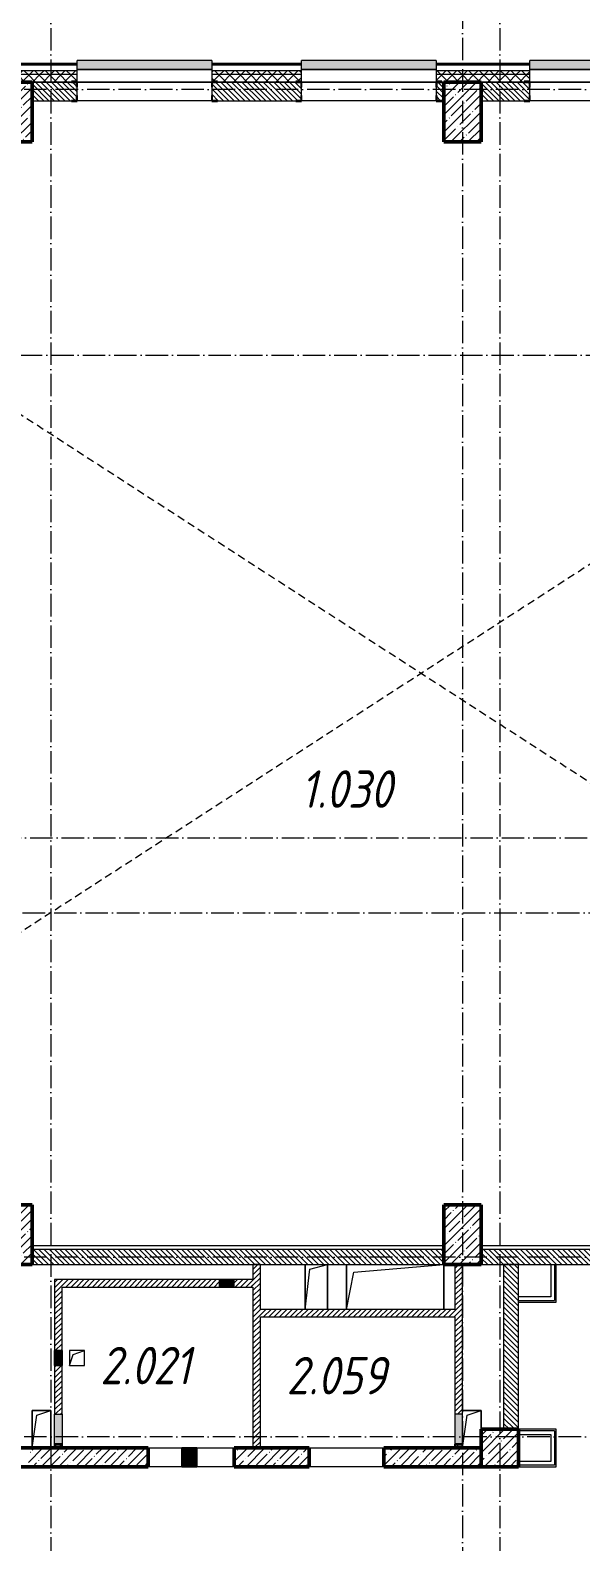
# Model space of a CAD drawing. Header units: millimetres. Extents: x -213536 to 1564669, y -45299 to 942238.
# Drawn here: x 41633 to 48989, y 525194 to 545390 of the extents above; entities that cross this region are included whole.
import ezdxf

# ---------------------------------------------------------------- set-up
doc = ezdxf.new("R2010")
doc.units = ezdxf.units.MM
doc.linetypes.add('200_ШТРИХ_ш1п0_6_', pattern=[160, 100, -60])
doc.linetypes.add('50_200_ШТРИХ_1Т_ш5_п1_п1_', pattern=[700, 500, -100, 0, -100])
for name, color, linetype, lineweight in [('3.1) ЖБ окна 1.2 м', 102, 'Continuous', 30), ('A-DETL-____-OTLN-3', 7, '200_ШТРИХ_ш1п0_6_', 9), ('A-DETL-GENF-OTLN', 7, 'Continuous', 9), ('A-FLOR-____-OTLN', 7, 'Continuous', 9), ('A-GENM-____-MCUT', 7, 'Continuous', 25), ('A-GENM-____-OTLN', 7, 'Continuous', 9), ('A-GENM-____-OTLN-1', 7, 'Continuous', 25), ('A-GLAZ-____-OTLN', 7, 'Continuous', 9), ('A-WALL-____-MCUT', 7, 'Continuous', 13), ('A-WALL-____-MCUT-1', 7, 'Continuous', 9), ('A-WALL-____-MCUT-2', 7, 'Continuous', 50), ('A-WALL-____-OTLN', 7, 'Continuous', 9), ('A-WALL-____-PATT-1', 7, 'Continuous', 9), ('A-WALL-FNSH-MCUT-1', 7, 'Continuous', 9), ('S-COLS-____-MCUT', 7, 'Continuous', 50), ('S-COLS-____-OTLN', 7, 'Continuous', 9), ('S-GRID-____-OTLN-1', 7, '50_200_ШТРИХ_1Т_ш5_п1_п1_', 9), ('Марки помещений', 7, 'Continuous', 9)]:
    doc.layers.add(name, color=color, linetype=linetype, lineweight=lineweight)
doc.layers.add('A-GLAZ-____-OTLN-1', color=7, linetype='Continuous', lineweight=9, true_color=0xc0c0c0)
doc.styles.add('ISOCPEUR_I_2', font='isocpeui.ttf', dxfattribs={"width": 0.85, "height": 2.3})
pattern_1 = [(45, (-15591.66, 459015.94), (-70.71068, 70.71068), []), (135, (-15591.66, 459015.94), (-70.71068, -70.71068), [])]
pattern_2 = [(135, (-15591.663, 459015.94), (-35.35534, -35.35534), [])]
pattern_3 = [(45, (-15591.663, 459015.94), (-35.35534, 35.35534), [])]

# ---------------------------------------------------------------- blocks, each defined once
blk = doc.blocks.new('BSC_Колонна _Прямоугольная - 500х500-V78-АР1_План отверстий 2 этажа в осях 1-64_Ю-ЯЯ')
at = {"layer": 'S-COLS-____-OTLN'}
h = blk.add_hatch(dxfattribs=at)
h.set_pattern_fill('FP_90', color=256, style=0, pattern_type=2)
h.set_pattern_definition([(45, (-63500, -67431.04), (-114.04925, 114.04925), []), (45, (-63385.95, -67431.04), (-114.04925, 114.04925), [201.613, -40.323, 3.353, -36.97])])
h.paths.add_polyline_path([(-250, -250), (250, -250), (250, 250), (-250, 250)], flags=0)
at = {"layer": 'S-COLS-____-MCUT'}
for p, q in [((250, 250), (-250, 250)), ((-250, 250), (-250, -250)), ((250, -250), (250, 250)), ((-250, -250), (250, -250))]:
    blk.add_line(p, q, dxfattribs=at)
blk = doc.blocks.new('BSC_Колонна _Прямоугольная - 500х800-25984400-АР1_План отверстий 2 этажа в осях 1-64_Ю-ЯЯ')
at = {"layer": 'S-COLS-____-OTLN'}
h = blk.add_hatch(dxfattribs=at)
h.set_pattern_fill('FP_91', color=256, style=0, pattern_type=2)
h.set_pattern_definition([(225, (57000, 85281.04), (114.04925, -114.04925), []), (225, (56885.95, 85281.04), (114.04925, -114.04925), [201.613, -40.323, 3.353, -36.97])])
h.paths.add_polyline_path([(250, 400), (-250, 400), (-250, -400), (250, -400)], flags=0)
at = {"layer": 'S-COLS-____-MCUT'}
for p, q in [((250, 400), (-250, 400)), ((-250, 400), (-250, -400)), ((250, -400), (250, 400)), ((-250, -400), (250, -400))]:
    blk.add_line(p, q, dxfattribs=at)
blk = doc.blocks.new('BSC_Колонна _Прямоугольная - 500х800-V79-АР1_План отверстий 2 этажа в осях 1-64_Ю-ЯЯ')
at = {"layer": 'S-COLS-____-OTLN'}
h = blk.add_hatch(dxfattribs=at)
h.set_pattern_fill('FP_92', color=256, style=0, pattern_type=2)
h.set_pattern_definition([(225, (63000, 85281.04), (114.04925, -114.04925), []), (225, (62885.95, 85281.04), (114.04925, -114.04925), [201.613, -40.323, 3.353, -36.97])])
h.paths.add_polyline_path([(250, 400), (-250, 400), (-250, -400), (250, -400)], flags=0)
at = {"layer": 'S-COLS-____-MCUT'}
for p, q in [((250, 400), (-250, 400)), ((-250, 400), (-250, -400)), ((250, -400), (250, 400)), ((-250, -400), (250, -400))]:
    blk.add_line(p, q, dxfattribs=at)
blk = doc.blocks.new('BSC_Колонна _Прямоугольная - 500х800-V86-АР1_План отверстий 2 этажа в осях 1-64_Ю-ЯЯ')
at = {"layer": 'S-COLS-____-OTLN'}
h = blk.add_hatch(dxfattribs=at)
h.set_pattern_fill('FP_99', color=256, style=0, pattern_type=2)
h.set_pattern_definition([(225, (57000, 70281.04), (114.04925, -114.04925), []), (225, (56885.95, 70281.04), (114.04925, -114.04925), [201.613, -40.323, 3.353, -36.97])])
h.paths.add_polyline_path([(-250, 400), (-250, -400), (250, -400), (250, 400)], flags=0)
at = {"layer": 'S-COLS-____-MCUT'}
for p, q in [((250, 400), (-250, 400)), ((-250, 400), (-250, -400)), ((250, -400), (250, 400)), ((-250, -400), (250, -400))]:
    blk.add_line(p, q, dxfattribs=at)
blk = doc.blocks.new('BSC_Колонна _Прямоугольная - 500х800-V87-АР1_План отверстий 2 этажа в осях 1-64_Ю-ЯЯ')
at = {"layer": 'S-COLS-____-OTLN'}
h = blk.add_hatch(dxfattribs=at)
h.set_pattern_fill('FP_100', color=256, style=0, pattern_type=2)
h.set_pattern_definition([(225, (63000, 70281.04), (114.04925, -114.04925), []), (225, (62885.95, 70281.04), (114.04925, -114.04925), [201.613, -40.323, 3.353, -36.97])])
h.paths.add_polyline_path([(-250, 400), (-250, -400), (250, -400), (250, 400)], flags=0)
at = {"layer": 'S-COLS-____-MCUT'}
for p, q in [((250, 400), (-250, 400)), ((-250, 400), (-250, -400)), ((250, -400), (250, 400)), ((-250, -400), (250, -400))]:
    blk.add_line(p, q, dxfattribs=at)
blk = doc.blocks.new('Фахверк_СКБ_Уголок - 250_2700-27497298-АР1_План отверстий 2 этажа в осях 1-64_Ю-ЯЯ')
at = {"layer": 'A-GENM-____-MCUT'}
for p, q in [((200, 181), (125, 181)), ((125, 181), (125, 106)), ((125, 106), (131, 106)), ((131, 106), (131, 175)), ((131, 175), (200, 175)), ((200, 175), (200, 181)), ((131, -6), (125, -6)), ((125, -6), (125, -81)), ((125, -81), (200, -81)), ((131, -75), (131, -6)), ((200, -75), (131, -75)), ((200, -81), (200, -75))]:
    blk.add_line(p, q, dxfattribs=at)
blk = doc.blocks.new('Фахверк_СКБ_Уголок - 250_2700_1-27501432-АР1_План отверстий 2 этажа в осях 1-64_Ю-ЯЯ')
at = {"layer": 'A-GENM-____-MCUT'}
for p, q in [((200, 181), (125, 181)), ((125, 181), (125, 106)), ((125, 106), (131, 106)), ((131, 106), (131, 175)), ((131, 175), (200, 175)), ((200, 175), (200, 181)), ((131, -6), (125, -6)), ((125, -6), (125, -81)), ((125, -81), (200, -81)), ((131, -75), (131, -6)), ((200, -75), (131, -75)), ((200, -81), (200, -75))]:
    blk.add_line(p, q, dxfattribs=at)
blk = doc.blocks.new('AR_Отверстие Ниша - Лючок-32404098-АР1_План отверстий 2 этажа в осях 1-64_Ю-ЯЯ')
at = {"layer": 'A-GLAZ-____-OTLN'}
blk.add_hatch(color=256, dxfattribs=at).paths.add_polyline_path([(200, -50), (200, 50), (-200, 50), (-200, -50)], flags=0)
for p, q in [((200, 50), (-200, 50)), ((-200, 50), (-200, -50)), ((-200, -50), (200, -50))]:
    blk.add_line(p, q, dxfattribs=at)
blk = doc.blocks.new('AR_Отверстие Ниша - Лючок-32404066-АР1_План отверстий 2 этажа в осях 1-64_Ю-ЯЯ')
at = {"layer": 'A-GLAZ-____-OTLN'}
blk.add_hatch(color=256, dxfattribs=at).paths.add_polyline_path([(200, -50), (200, 50), (-200, 50), (-200, -50)], flags=0)
for p, q in [((-200, 50), (200, 50)), ((-200, -50), (-200, 50)), ((200, -50), (-200, -50))]:
    blk.add_line(p, q, dxfattribs=at)
blk = doc.blocks.new('AR_Отверстие Ниша - Лючок-32404042-АР1_План отверстий 2 этажа в осях 1-64_Ю-ЯЯ')
at = {"layer": 'A-GLAZ-____-OTLN'}
blk.add_hatch(color=256, dxfattribs=at).paths.add_polyline_path([(100, -50), (100, 50), (-100, 50), (-100, -50)], flags=0)
for p, q in [((100, 50), (-100, 50)), ((-100, 50), (-100, -50)), ((100, -50), (100, 50)), ((-100, -50), (100, -50))]:
    blk.add_line(p, q, dxfattribs=at)
blk = doc.blocks.new('154_Фахверк_СКБ_Швеллер - Тип_100_3960_зеркало-29769493-АР1_План отверстий 2 этажа в осях 1-64_Ю-ЯЯ')
at = {"layer": 'A-GENM-____-MCUT'}
for p, q in [((175, 50), (125, 50)), ((125, 50), (125, -50)), ((128, 47), (175, 47)), ((128, -47), (128, 47)), ((175, 47), (175, 50)), ((125, -50), (175, -50)), ((175, -47), (128, -47)), ((175, -50), (175, -47))]:
    blk.add_line(p, q, dxfattribs=at)
blk = doc.blocks.new('AR_Отверстие прямоугольное _в стене_ - AR_Отверстие прямоугольное _в стене__ВК-32402728-АР1_План отверстий 2 этажа в осях 1-64_Ю-ЯЯ')
at = {"layer": 'A-GLAZ-____-OTLN'}
blk.add_hatch(color=256, dxfattribs=at).paths.add_polyline_path([(100, 50), (-100, 50), (-100, -50), (100, -50)], flags=0)
at = {"layer": 'A-DETL-GENF-OTLN'}
for p, q in [((-100, -50), (-100, 50)), ((-100, 50), (100, 50)), ((100, 50), (-100, -50)), ((-100, 50), (100, -50)), ((100, 50), (-100, 50)), ((-100, 50), (-100, -50)), ((100, 50), (100, -50)), ((100, -50), (100, 50)), ((100, -50), (-100, -50)), ((-100, -50), (100, -50))]:
    blk.add_line(p, q, dxfattribs=at)
blk = doc.blocks.new('AR_Отверстие прямоугольное _в плите_ - AR_Отверстие прямоугольное _в плите_-30459229-АР1_План отверстий 2 этажа в осях 1-64_Ю-ЯЯ')
at = {"layer": 'A-GENM-____-OTLN'}
for p, q in [((125, 250), (-125, 250)), ((-125, 250), (-125, -250)), ((-63, 188), (125, 250)), ((125, -250), (125, 250)), ((-125, -250), (-63, 188))]:
    blk.add_line(p, q, dxfattribs=at)
blk = doc.blocks.new('AR_Отверстие прямоугольное _в плите_ - AR_Отверстие прямоугольное _в плите_-30459207-АР1_План отверстий 2 этажа в осях 1-64_Ю-ЯЯ')
at = {"layer": 'A-GENM-____-OTLN'}
for p, q in [((100, 100), (-100, 100)), ((-100, 100), (-100, -100)), ((-100, -100), (-50, 50)), ((-50, 50), (100, 100)), ((100, -100), (100, 100)), ((-100, -100), (100, -100))]:
    blk.add_line(p, q, dxfattribs=at)
blk = doc.blocks.new('AR_Отверстие прямоугольное _в плите_ - AR_Отверстие прямоугольное _в плите_-V162-АР1_План отверстий 2 этажа в осях 1-64_Ю-ЯЯ')
at = {"layer": 'A-GENM-____-OTLN'}
for p, q in [((125, 250), (-125, 250)), ((-63, 188), (125, 250)), ((125, 0), (125, 250)), ((-125, -250), (-63, 188))]:
    blk.add_line(p, q, dxfattribs=at)
blk = doc.blocks.new('AR_Отверстие прямоугольное _в плите_ - AR_Отверстие прямоугольное _в плите_-30552610-АР1_План отверстий 2 этажа в осях 1-64_Ю-ЯЯ')
at = {"layer": 'A-GENM-____-OTLN'}
for p, q in [((-150, 300), (-150, -300)), ((-150, -300), (-90, 240)), ((-90, 240), (150, 300)), ((150, -300), (150, 300))]:
    blk.add_line(p, q, dxfattribs=at)
blk = doc.blocks.new('AR_Отверстие прямоугольное _в стене__БезПР - AR_Отверстие прямоугольное _в стене__БезПР-30578456-АР1_План отверстий 2 этажа в осях 1-64_Ю-ЯЯ')
at = {"layer": 'A-GLAZ-____-OTLN-1'}
blk.add_hatch(color=256, dxfattribs=at).paths.add_polyline_path([(100, -125), (100, 125), (-100, 125), (-100, -125)], flags=0)
at = {"layer": 'A-DETL-GENF-OTLN'}
for p, q in [((-100, -125), (-100, 125)), ((-100, 125), (100, 125)), ((100, 125), (-100, -125)), ((-100, 125), (100, -125)), ((100, 125), (-100, 125)), ((-100, 125), (-100, -125)), ((100, 125), (100, -125)), ((100, -125), (100, 125)), ((100, -125), (-100, -125)), ((-100, -125), (100, -125))]:
    blk.add_line(p, q, dxfattribs=at)
at = {"layer": 'A-GLAZ-____-OTLN'}
blk.add_line((100, 125), (-100, 125), dxfattribs=at)
blk = doc.blocks.new('AR_Отверстие прямоугольное _в плите_ - AR_Отверстие прямоугольное _в плите_-30552510-АР1_План отверстий 2 этажа в осях 1-64_Ю-ЯЯ')
at = {"layer": 'A-GENM-____-OTLN'}
for p, q in [((-650, 300), (-650, -300)), ((-550, 200), (650, 300)), ((650, -300), (650, 300)), ((-650, -300), (-550, 200))]:
    blk.add_line(p, q, dxfattribs=at)
blk = doc.blocks.new('Отлив_СКБ - Отлив витража_120_НВФ-31885689-АР1_План отверстий 2 этажа в осях 1-64_Ю-ЯЯ')
at = {"layer": 'A-GLAZ-____-OTLN-1'}
for points in [[(1800, 2), (1800, 120), (0, 120), (0, 2), (737, 2)], [(1800, 0), (1800, 2), (0, 2), (0, 0), (737, 0)]]:
    blk.add_hatch(color=256, dxfattribs=at).paths.add_polyline_path(points, flags=0)
at = {"layer": 'A-GLAZ-____-OTLN'}
for p, q in [((0, 83), (0, 120)), ((1800, 120), (0, 120)), ((0, 2), (1800, 2)), ((1800, 120), (1800, 83)), ((1800, 0), (0, 0))]:
    blk.add_line(p, q, dxfattribs=at)
blk = doc.blocks.new('2этаж')
at = {"layer": 'S-GRID-____-OTLN-1', "color": 251, "ltscale": 0.6, "true_color": 0x636466}
for p, q in [((47408.3, 549908.8), (47408.3, 511907.5)), ((41908.3, 549620.5), (41908.3, 512048.6)), ((47908.3, 549620.5), (47908.3, 512048.6)), ((88482.7, 544597), (-20260.4, 544597)), ((-20260.4, 541047), (88482.7, 541047)), ((33650.4, 534597), (88482.7, 534597)), ((18845.8, 533597), (88482.7, 533597)), ((88482.7, 528997), (33650.4, 528997)), ((88482.7, 526597), (-20260.4, 526597))]:
    blk.add_line(p, q, dxfattribs=at)

msp = doc.modelspace()

# ---------------------------------------------------------------- hatches: boundary and pattern name
at = {"layer": 'A-WALL-____-PATT-1'}
h = msp.add_hatch(dxfattribs=at)
h.set_pattern_fill('FP_3', color=256, style=0, pattern_type=2)
h.set_pattern_definition([(45, (-15591.66, 459015.94), (-85.53659, 85.53659), []), (45, (-15534.64, 459015.94), (-85.53659, 85.53659), [])])
h.paths.add_polyline_path([(59123.3, 544927), (59123.3, 544947), (56108.3, 544947), (56108.3, 544927), (58628.2, 544927)], flags=0)
h.paths.add_polyline_path([(54308.3, 544927), (54308.3, 544947), (53108.3, 544947), (53108.3, 544927)], flags=0)
h.paths.add_polyline_path([(51308.3, 544927), (51308.3, 544947), (50108.3, 544947), (50108.3, 544927)], flags=0)
h.paths.add_polyline_path([(48308.3, 544927), (48308.3, 544947), (47058.3, 544947), (47058.3, 544927), (48023.2, 544927)], flags=0)
h.paths.add_polyline_path([(45258.3, 544927), (45258.3, 544947), (44058.3, 544947), (44058.3, 544927), (44488.2, 544927)], flags=0)
h.paths.add_polyline_path([(41836.9, 544927), (42258.3, 544927), (42258.3, 544947), (41058.3, 544947), (41058.3, 544927)], flags=0)
h.paths.add_polyline_path([(36258.3, 544927), (36258.3, 544947), (34593.3, 544947), (34593.3, 544927), (35650.7, 544927)], flags=0)
h.paths.add_polyline_path([(39258.3, 544927), (39258.3, 544947), (38058.3, 544947), (38058.3, 544927)], flags=0)
h = msp.add_hatch(dxfattribs=at)
h.set_pattern_fill('FP_1', color=256, style=0, pattern_type=2)
h.set_pattern_definition(pattern_1)
h.paths.add_polyline_path([(85758.3, 544797), (85808.3, 544797), (85808.3, 544847), (78908.3, 544847), (78908.3, 544797), (83373.2, 544797)], flags=0)
h.paths.add_polyline_path([(73651.9, 544797), (74358.3, 544797), (74358.3, 544847), (73158.3, 544847), (73158.3, 544797)], flags=0)
h.paths.add_polyline_path([(76158.3, 544797), (77908.3, 544797), (77908.3, 544847), (76158.3, 544847)], flags=0)
h.paths.add_polyline_path([(71358.3, 544797), (71358.3, 544847), (70233.3, 544847), (70233.3, 544797), (71000.7, 544797)], flags=0)
h.paths.add_polyline_path([(68433.3, 544797), (68433.3, 544847), (67308.3, 544847), (67308.3, 544797), (68349.4, 544797)], flags=0)
h.paths.add_polyline_path([(61458.3, 544797), (62658.3, 544797), (62658.3, 544847), (61458.3, 544847)], flags=0)
h.paths.add_polyline_path([(59658.3, 544797), (59658.3, 544847), (56108.3, 544847), (56108.3, 544797), (58628.2, 544797)], flags=0)
h.paths.add_polyline_path([(54308.3, 544797), (54308.3, 544847), (53108.3, 544847), (53108.3, 544797)], flags=0)
h.paths.add_polyline_path([(51308.3, 544797), (51308.3, 544847), (50108.3, 544847), (50108.3, 544797)], flags=0)
h.paths.add_polyline_path([(48308.3, 544797), (48308.3, 544847), (47058.3, 544847), (47058.3, 544797), (48023.2, 544797)], flags=0)
h.paths.add_polyline_path([(44488.2, 544797), (45258.3, 544797), (45258.3, 544847), (44058.3, 544847), (44058.3, 544797)], flags=0)
h.paths.add_polyline_path([(42258.3, 544797), (42258.3, 544847), (41058.3, 544847), (41058.3, 544797), (41836.9, 544797)], flags=0)
h.paths.add_polyline_path([(39258.3, 544797), (39258.3, 544847), (38058.3, 544847), (38058.3, 544797)], flags=0)
h.paths.add_polyline_path([(35650.7, 544797), (36258.3, 544797), (36258.3, 544847), (34608.3, 544847), (34608.3, 544797), (34766.9, 544797)], flags=0)
h = msp.add_hatch(dxfattribs=at)
h.set_pattern_fill('FP_1', color=256, style=0, pattern_type=2)
h.set_pattern_definition(pattern_1)
h.paths.add_polyline_path([(85658.3, 544697), (85758.3, 544697), (85758.3, 544797), (78908.3, 544797), (78908.3, 544697), (83373.2, 544697)], flags=0)
h.paths.add_polyline_path([(77408.3, 544697), (77908.3, 544697), (77908.3, 544797), (76158.3, 544797), (76158.3, 544703), (76233.3, 544703), (76233.3, 544697), (76303.2, 544697)], flags=0)
h.paths.add_polyline_path([(73651.9, 544697), (74283.3, 544697), (74283.3, 544703), (74358.3, 544703), (74358.3, 544797), (73158.3, 544797), (73158.3, 544697)], flags=0)
h.paths.add_polyline_path([(71000.7, 544697), (71283.3, 544697), (71283.3, 544703), (71358.3, 544703), (71358.3, 544797), (70233.3, 544797), (70233.3, 544703), (70308.3, 544703), (70308.3, 544697)], flags=0)
h.paths.add_polyline_path([(68349.4, 544697), (68358.3, 544697), (68358.3, 544703), (68433.3, 544703), (68433.3, 544797), (67308.3, 544797), (67308.3, 544697), (67808.3, 544697)], flags=0)
h.paths.add_polyline_path([(61908.3, 544697), (62583.3, 544697), (62583.3, 544703), (62658.3, 544703), (62658.3, 544797), (61458.3, 544797), (61458.3, 544703), (61533.3, 544703), (61533.3, 544697)], flags=0)
h.paths.add_polyline_path([(59658.3, 544697), (59658.3, 544797), (56108.3, 544797), (56108.3, 544703), (56183.3, 544703), (56183.3, 544697), (59158.3, 544697)], flags=0)
h.paths.add_polyline_path([(53108.3, 544697), (54233.3, 544697), (54233.3, 544703), (54308.3, 544703), (54308.3, 544797), (53108.3, 544797)], flags=0)
h.paths.add_polyline_path([(50183.3, 544697), (51233.3, 544697), (51233.3, 544703), (51308.3, 544703), (51308.3, 544797), (50108.3, 544797), (50108.3, 544703), (50183.3, 544703)], flags=0)
h.paths.add_polyline_path([(48233.3, 544697), (48233.3, 544703), (48308.3, 544703), (48308.3, 544797), (47058.3, 544797), (47058.3, 544703), (47133.3, 544703), (47133.3, 544697), (48023.2, 544697)], flags=0)
h.paths.add_polyline_path([(45183.3, 544697), (45183.3, 544703), (45258.3, 544703), (45258.3, 544797), (44058.3, 544797), (44058.3, 544703), (44133.3, 544703), (44133.3, 544697), (44488.2, 544697)], flags=0)
h.paths.add_polyline_path([(42183.3, 544697), (42183.3, 544703), (42258.3, 544703), (42258.3, 544797), (41058.3, 544797), (41058.3, 544703), (41133.3, 544703), (41133.3, 544697), (41836.9, 544697)], flags=0)
h.paths.add_polyline_path([(38133.3, 544697), (39183.3, 544697), (39183.3, 544703), (39258.3, 544703), (39258.3, 544797), (38058.3, 544797), (38058.3, 544703), (38133.3, 544703)], flags=0)
h.paths.add_polyline_path([(36183.3, 544697), (36183.3, 544703), (36258.3, 544703), (36258.3, 544797), (34608.3, 544797), (34608.3, 544697), (35650.7, 544697)], flags=0)
h = msp.add_hatch(dxfattribs=at)
h.set_pattern_fill('FP_6', color=256, style=0, pattern_type=2)
h.set_pattern_definition(pattern_2)
h.paths.add_polyline_path([(44488.2, 544447), (45252.3, 544447), (45252.3, 544516), (45258.3, 544516), (45258.3, 544628), (45252.3, 544628), (45252.3, 544697), (44064.3, 544697), (44064.3, 544628), (44058.3, 544628), (44058.3, 544516), (44064.3, 544516), (44064.3, 544447), (44133.3, 544447)], flags=0)
h.paths.add_polyline_path([(47064.3, 544447), (47158.3, 544447), (47158.3, 544697), (47064.3, 544697), (47064.3, 544628), (47058.3, 544628), (47058.3, 544516), (47064.3, 544516)], flags=0)
h.paths.add_polyline_path([(42252.3, 544447), (42252.3, 544516), (42258.3, 544516), (42258.3, 544628), (42252.3, 544628), (42252.3, 544697), (41658.3, 544697), (41658.3, 544447), (42183.3, 544447)], flags=0)
h = msp.add_hatch(dxfattribs=at)
h.set_pattern_fill('FP_6', color=256, style=0, pattern_type=2)
h.set_pattern_definition(pattern_2)
h.paths.add_polyline_path([(51233.3, 544447), (51302.3, 544447), (51302.3, 544516), (51308.3, 544516), (51308.3, 544628), (51302.3, 544628), (51302.3, 544697), (50114.3, 544697), (50114.3, 544628), (50108.3, 544628), (50108.3, 544516), (50114.3, 544516), (50114.3, 544447), (50183.3, 544447)], flags=0)
h.paths.add_polyline_path([(48023.2, 544447), (48302.3, 544447), (48302.3, 544516), (48308.3, 544516), (48308.3, 544628), (48302.3, 544628), (48302.3, 544697), (47658.3, 544697), (47658.3, 544447)], flags=0)
h = msp.add_hatch(dxfattribs=at)
h.set_pattern_fill('FP_6', color=256, style=0, pattern_type=2)
h.set_pattern_definition(pattern_2)
h.paths.add_polyline_path([(47158.3, 528897), (47158.3, 529097), (41658.3, 529097), (41658.3, 528897), (46255.7, 528897)], flags=0)
h = msp.add_hatch(dxfattribs=at)
h.set_pattern_fill('FP_6', color=256, style=0, pattern_type=2)
h.set_pattern_definition(pattern_2)
h.paths.add_polyline_path([(53108.3, 528897), (53108.3, 529097), (47658.3, 529097), (47658.3, 528897), (51558.2, 528897)], flags=0)
h = msp.add_hatch(dxfattribs=at)
h.set_pattern_fill('FP_5', color=256, style=0, pattern_type=2)
h.set_pattern_definition(pattern_3)
h.paths.add_polyline_path([(44708.3, 526447), (44708.3, 528897), (44608.3, 528897), (44608.3, 526447)], flags=0)
h = msp.add_hatch(dxfattribs=at)
h.set_pattern_fill('FP_5', color=256, style=0, pattern_type=2)
h.set_pattern_definition(pattern_3)
h.paths.add_polyline_path([(47311.3, 526447), (47405.3, 526447), (47405.3, 526494), (47311.3, 526494)], flags=0)
h.paths.add_polyline_path([(47408.3, 526897), (47408.3, 528897), (47308.3, 528897), (47308.3, 526897), (47382.6, 526897)], flags=0)
h = msp.add_hatch(dxfattribs=at)
h.set_pattern_fill('FP_6', color=256, style=0, pattern_type=2)
h.set_pattern_definition(pattern_2)
h.paths.add_polyline_path([(47958.3, 526697), (48158.3, 526697), (48158.3, 528897), (47958.3, 528897)], flags=0)
h = msp.add_hatch(dxfattribs=at)
h.set_pattern_fill('FP_5', color=256, style=0, pattern_type=2)
h.set_pattern_definition(pattern_3)
h.paths.add_polyline_path([(41961.3, 526447), (42055.3, 526447), (42055.3, 526494), (41961.3, 526494)], flags=0)
h.paths.add_polyline_path([(41958.3, 526897), (42058.3, 526897), (42058.3, 527547), (41958.3, 527547), (41958.3, 527541.4)], flags=0)
h.paths.add_polyline_path([(41958.3, 527747), (42058.3, 527747), (42058.3, 528697), (41958.3, 528697)], flags=0)
h = msp.add_hatch(dxfattribs=at)
h.set_pattern_fill('FP_5', color=256, style=0, pattern_type=2)
h.set_pattern_definition(pattern_3)
h.paths.add_polyline_path([(42058.3, 528597), (44158.3, 528597), (44158.3, 528697), (42058.3, 528697)], flags=0)
h.paths.add_polyline_path([(44608.3, 528597), (44608.3, 528697), (44358.3, 528697), (44358.3, 528597), (44488.2, 528597)], flags=0)
h = msp.add_hatch(dxfattribs=at)
h.set_pattern_fill('FP_5', color=256, style=0, pattern_type=2)
h.set_pattern_definition(pattern_3)
h.paths.add_polyline_path([(44708.3, 528197), (47308.3, 528197), (47308.3, 528297), (44708.3, 528297)], flags=0)
h = msp.add_hatch(dxfattribs=at)
h.set_pattern_fill('FP_13', color=256, style=0, pattern_type=2)
h.set_pattern_definition([(45, (-15591.66, 459015.94), (-114.04925, 114.04925), []), (45, (-15477.61, 459015.94), (-114.04925, 114.04925), [201.612, -40.322, 3.353, -36.97])])
h.paths.add_polyline_path([(47658.3, 526197), (47658.3, 526447), (46358.3, 526447), (46358.3, 526197), (47408.3, 526197)], flags=0)
h.paths.add_polyline_path([(45358.3, 526197), (45358.3, 526447), (44358.3, 526447), (44358.3, 526197), (44488.2, 526197)], flags=0)
h.paths.add_polyline_path([(41958.3, 526197), (43208.3, 526197), (43208.3, 526447), (41608.3, 526447), (41608.3, 526197)], flags=0)

# ---------------------------------------------------------------- linework, layer by layer
at = {"layer": 'A-DETL-____-OTLN-3'}
for p, q in [((35408.3, 544197), (58308.3, 529397)), ((58308.3, 544197), (35408.3, 529397))]:
    msp.add_line(p, q, dxfattribs=at)
at = {"layer": 'A-FLOR-____-OTLN'}
for p, q in [((47158.3, 529147), (41658.3, 529147)), ((53108.3, 529147), (47658.3, 529147)), ((45307, 528297), (45307, 528897)), ((45607, 528897), (45607, 528297)), ((45858.3, 528297), (45858.3, 528897)), ((47158.3, 528897), (47158.3, 528297)), ((41658.3, 526947), (41908.3, 526947)), ((41658.3, 526447), (41658.3, 526947)), ((41908.3, 526947), (41908.3, 526447)), ((47408.3, 526947), (47658.3, 526947)), ((47658.3, 526947), (47658.3, 526697))]:
    msp.add_line(p, q, dxfattribs=at)
at = {"layer": 'A-WALL-____-MCUT'}
for p, q in [((42258.3, 544927), (41058.3, 544927)), ((41058.3, 544927), (42258.3, 544927)), ((42258.3, 544703), (42258.3, 544927)), ((44058.3, 544927), (44058.3, 544703)), ((45258.3, 544927), (44058.3, 544927)), ((44058.3, 544927), (45258.3, 544927)), ((45258.3, 544703), (45258.3, 544927)), ((47058.3, 544927), (47058.3, 544703)), ((48308.3, 544927), (47058.3, 544927)), ((47058.3, 544927), (48308.3, 544927)), ((48308.3, 544703), (48308.3, 544927)), ((41658.3, 544697), (42183.3, 544697)), ((42183.3, 544697), (41658.3, 544697)), ((44133.3, 544697), (45183.3, 544697)), ((45183.3, 544697), (44133.3, 544697)), ((47133.3, 544697), (47158.3, 544697)), ((47158.3, 544697), (47133.3, 544697)), ((47658.3, 544697), (48233.3, 544697)), ((48233.3, 544697), (47658.3, 544697)), ((42258.3, 544516), (42258.3, 544628)), ((44058.3, 544628), (44058.3, 544516)), ((45258.3, 544516), (45258.3, 544628)), ((47058.3, 544628), (47058.3, 544516)), ((48308.3, 544516), (48308.3, 544628)), ((41658.3, 544447), (42183.3, 544447)), ((44133.3, 544447), (45183.3, 544447)), ((47133.3, 544447), (47158.3, 544447)), ((47658.3, 544447), (48233.3, 544447)), ((47158.3, 529097), (41658.3, 529097)), ((53108.3, 529097), (47658.3, 529097)), ((41658.3, 528897), (47158.3, 528897)), ((47658.3, 528897), (53108.3, 528897)), ((48158.3, 528897), (47958.3, 528897)), ((47958.3, 528897), (47958.3, 526697)), ((48158.3, 526697), (48158.3, 528897)), ((48588.3, 528897), (48588.3, 528467)), ((48638.3, 528897), (48638.3, 528417)), ((48588.3, 528467), (48158.3, 528467)), ((48158.3, 528417), (48638.3, 528417)), ((48638.3, 526677), (48158.3, 526677)), ((48158.3, 526627), (48588.3, 526627)), ((48588.3, 526627), (48588.3, 526267)), ((48638.3, 526677), (48638.3, 526217)), ((48588.3, 526267), (48158.3, 526267)), ((48638.3, 526217), (48158.3, 526217))]:
    msp.add_line(p, q, dxfattribs=at)
at = {"layer": 'A-WALL-____-MCUT-1'}
for p, q in [((42258.3, 544847), (41058.3, 544847)), ((42258.3, 544797), (41058.3, 544797)), ((45258.3, 544847), (44058.3, 544847)), ((45258.3, 544797), (44058.3, 544797)), ((48308.3, 544847), (47058.3, 544847)), ((48308.3, 544797), (47058.3, 544797))]:
    msp.add_line(p, q, dxfattribs=at)
at = {"layer": 'A-WALL-____-MCUT-2'}
for p, q in [((41958.3, 526447), (40158.3, 526447)), ((42055.3, 526447), (41961.3, 526447)), ((43208.3, 526447), (42058.3, 526447)), ((43208.3, 526197), (43208.3, 526447)), ((45358.3, 526447), (44358.3, 526447)), ((44358.3, 526447), (44358.3, 526197)), ((45358.3, 526197), (45358.3, 526447)), ((47308.3, 526447), (46358.3, 526447)), ((46358.3, 526447), (46358.3, 526197)), ((47405.3, 526447), (47311.3, 526447)), ((47658.3, 526447), (47408.3, 526447)), ((38708.3, 526197), (43208.3, 526197)), ((44358.3, 526197), (45358.3, 526197)), ((46358.3, 526197), (47658.3, 526197))]:
    msp.add_line(p, q, dxfattribs=at)
at = {"layer": 'A-WALL-____-OTLN'}
for p, q in [((44058.3, 544697), (42258.3, 544697)), ((42258.3, 544697), (44058.3, 544697)), ((47058.3, 544697), (45258.3, 544697)), ((45258.3, 544697), (47058.3, 544697)), ((50108.3, 544697), (48308.3, 544697)), ((48308.3, 544697), (50108.3, 544697)), ((44058.3, 544447), (42258.3, 544447)), ((47058.3, 544447), (45258.3, 544447)), ((50108.3, 544447), (48308.3, 544447)), ((43208.3, 526447), (43659.7, 526447)), ((43859.7, 526447), (44358.3, 526447)), ((45358.3, 526447), (46358.3, 526447)), ((43659.7, 526197), (43208.3, 526197)), ((44358.3, 526197), (43859.7, 526197)), ((46358.3, 526197), (45358.3, 526197))]:
    msp.add_line(p, q, dxfattribs=at)
at = {"layer": 'A-WALL-FNSH-MCUT-1'}
for p, q in [((42258.3, 544947), (41058.3, 544947)), ((42258.3, 544927), (42258.3, 544947)), ((45258.3, 544947), (44058.3, 544947)), ((44058.3, 544947), (44058.3, 544927)), ((45258.3, 544927), (45258.3, 544947)), ((48308.3, 544947), (47058.3, 544947)), ((47058.3, 544947), (47058.3, 544927)), ((48308.3, 544927), (48308.3, 544947)), ((44608.3, 528897), (44608.3, 528697)), ((44708.3, 528897), (44608.3, 528897)), ((44708.3, 528297), (44708.3, 528897)), ((47308.3, 528897), (47308.3, 528297)), ((47408.3, 526897), (47408.3, 528897)), ((48658.3, 528397), (48658.3, 528897)), ((41958.3, 528697), (41958.3, 527747)), ((44158.3, 528697), (41958.3, 528697)), ((42058.3, 527747), (42058.3, 528597)), ((42058.3, 528597), (44158.3, 528597)), ((44608.3, 528697), (44358.3, 528697)), ((44358.3, 528597), (44608.3, 528597)), ((44608.3, 528597), (44608.3, 526447)), ((48158.3, 528397), (48658.3, 528397)), ((47308.3, 528297), (44708.3, 528297)), ((44708.3, 526447), (44708.3, 528197)), ((44708.3, 528197), (47308.3, 528197)), ((47308.3, 528197), (47308.3, 526897)), ((41958.3, 527547), (41958.3, 526897)), ((42058.3, 526897), (42058.3, 527547)), ((48658.3, 526697), (48158.3, 526697)), ((48658.3, 526197), (48658.3, 526697)), ((48158.3, 526197), (48658.3, 526197))]:
    msp.add_line(p, q, dxfattribs=at)

# ---------------------------------------------------------------- block references
at = {"layer": '3.1) ЖБ окна 1.2 м'}
msp.add_blockref('2этаж', (0, 0), dxfattribs=at)
at = {"layer": 'A-GENM-____-OTLN'}
for name, p in [('AR_Отверстие прямоугольное _в плите_ - AR_Отверстие прямоугольное _в плите_-30552610-АР1_План отверстий 2 этажа в осях 1-64_Ю-ЯЯ', (45457, 528597)), ('AR_Отверстие прямоугольное _в плите_ - AR_Отверстие прямоугольное _в плите_-30552510-АР1_План отверстий 2 этажа в осях 1-64_Ю-ЯЯ', (46508.3, 528597)), ('AR_Отверстие прямоугольное _в плите_ - AR_Отверстие прямоугольное _в плите_-30459207-АР1_План отверстий 2 этажа в осях 1-64_Ю-ЯЯ', (42258.3, 527647)), ('AR_Отверстие прямоугольное _в плите_ - AR_Отверстие прямоугольное _в плите_-30459229-АР1_План отверстий 2 этажа в осях 1-64_Ю-ЯЯ', (41783.3, 526697)), ('AR_Отверстие прямоугольное _в плите_ - AR_Отверстие прямоугольное _в плите_-V162-АР1_План отверстий 2 этажа в осях 1-64_Ю-ЯЯ', (47533.3, 526697))]:
    msp.add_blockref(name, p, dxfattribs=at)
at = {"layer": 'A-GENM-____-OTLN-1'}
for name, p, rotation in [('Фахверк_СКБ_Уголок - 250_2700-27497298-АР1_План отверстий 2 этажа в осях 1-64_Ю-ЯЯ', (42383.3, 544622), 180), ('Фахверк_СКБ_Уголок - 250_2700-27497298-АР1_План отверстий 2 этажа в осях 1-64_Ю-ЯЯ', (45383.3, 544622), 180), ('Фахверк_СКБ_Уголок - 250_2700-27497298-АР1_План отверстий 2 этажа в осях 1-64_Ю-ЯЯ', (48433.3, 544622), 180), ('154_Фахверк_СКБ_Швеллер - Тип_100_3960_зеркало-29769493-АР1_План отверстий 2 этажа в осях 1-64_Ю-ЯЯ', (42008.3, 526622), 270), ('154_Фахверк_СКБ_Швеллер - Тип_100_3960_зеркало-29769493-АР1_План отверстий 2 этажа в осях 1-64_Ю-ЯЯ', (47358.3, 526622), 270)]:
    msp.add_blockref(name, p, dxfattribs=dict(at, rotation=rotation))
for name, p in [('Фахверк_СКБ_Уголок - 250_2700-27497298-АР1_План отверстий 2 этажа в осях 1-64_Ю-ЯЯ', (43933.3, 544522)), ('Фахверк_СКБ_Уголок - 250_2700_1-27501432-АР1_План отверстий 2 этажа в осях 1-64_Ю-ЯЯ', (46933.3, 544522))]:
    msp.add_blockref(name, p, dxfattribs=at)
at = {"layer": 'A-GLAZ-____-OTLN'}
for name, p in [('Отлив_СКБ - Отлив витража_120_НВФ-31885689-АР1_План отверстий 2 этажа в осях 1-64_Ю-ЯЯ', (42258.3, 544864)), ('Отлив_СКБ - Отлив витража_120_НВФ-31885689-АР1_План отверстий 2 этажа в осях 1-64_Ю-ЯЯ', (45258.3, 544864)), ('Отлив_СКБ - Отлив витража_120_НВФ-31885689-АР1_План отверстий 2 этажа в осях 1-64_Ю-ЯЯ', (48308.3, 544864)), ('AR_Отверстие Ниша - Лючок-32404042-АР1_План отверстий 2 этажа в осях 1-64_Ю-ЯЯ', (44258.3, 528647)), ('AR_Отверстие прямоугольное _в стене__БезПР - AR_Отверстие прямоугольное _в стене__БезПР-30578456-АР1_План отверстий 2 этажа в осях 1-64_Ю-ЯЯ', (43759.7, 526322))]:
    msp.add_blockref(name, p, dxfattribs=at)
at = {"layer": 'A-GLAZ-____-OTLN', "rotation": 270}
for name, p in [('AR_Отверстие прямоугольное _в стене_ - AR_Отверстие прямоугольное _в стене__ВК-32402728-АР1_План отверстий 2 этажа в осях 1-64_Ю-ЯЯ', (42008.3, 527647)), ('AR_Отверстие Ниша - Лючок-32404066-АР1_План отверстий 2 этажа в осях 1-64_Ю-ЯЯ', (42008.3, 526697)), ('AR_Отверстие Ниша - Лючок-32404098-АР1_План отверстий 2 этажа в осях 1-64_Ю-ЯЯ', (47358.3, 526697))]:
    msp.add_blockref(name, p, dxfattribs=at)
at = {"layer": 'S-COLS-____-OTLN', "rotation": 180}
for name, p in [('BSC_Колонна _Прямоугольная - 500х800-25984400-АР1_План отверстий 2 этажа в осях 1-64_Ю-ЯЯ', (41408.3, 544297)), ('BSC_Колонна _Прямоугольная - 500х800-V79-АР1_План отверстий 2 этажа в осях 1-64_Ю-ЯЯ', (47408.3, 544297)), ('BSC_Колонна _Прямоугольная - 500х800-V86-АР1_План отверстий 2 этажа в осях 1-64_Ю-ЯЯ', (41408.3, 529297)), ('BSC_Колонна _Прямоугольная - 500х800-V87-АР1_План отверстий 2 этажа в осях 1-64_Ю-ЯЯ', (47408.3, 529297))]:
    msp.add_blockref(name, p, dxfattribs=at)
at = {"layer": 'S-COLS-____-OTLN'}
msp.add_blockref('BSC_Колонна _Прямоугольная - 500х500-V78-АР1_План отверстий 2 этажа в осях 1-64_Ю-ЯЯ', (47908.3, 526447), dxfattribs=at)

# ---------------------------------------------------------------- texts
at = {"layer": 'Марки помещений', "char_height": 500, "attachment_point": 1, "style": 'ISOCPEUR_I_2'}
for s, insert, width in [('1.030', (45248, 535500.9), 737.552), ('2.021', (42568.5, 527798.1), 737.552), ('2.059', (45057.9, 527663.8), 785.654)]:
    msp.add_mtext(s, dxfattribs=dict(at, insert=insert, width=width))

doc.saveas('drawing.dxf')
